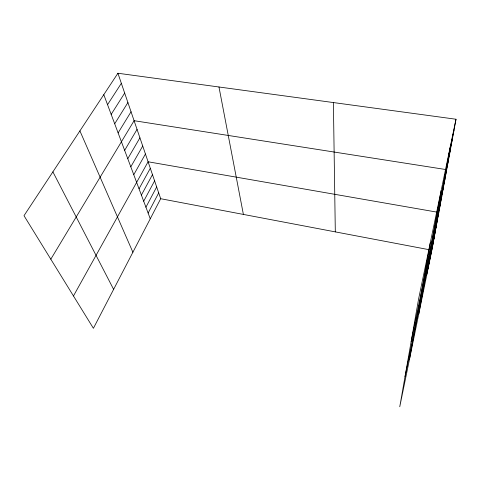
<?xml version="1.0" encoding="UTF-8"?>
<svg xmlns="http://www.w3.org/2000/svg" width="480" height="480" viewBox="0 0 480 480"><rect width="100%" height="100%" fill="white"/><g stroke="black" fill="none" stroke-linecap="round" stroke-linejoin="round"><path stroke-width="0.72" d="M409.512 359.148L430.362 242.424M418.722 314.202L441.138 190.65M426.936 274.098L450.516 145.578M456 119.238L431.826 250.218L399.762 406.758L418.632 298.8L456 119.238L117.912 73.242L24 215.7L93.402 328.302L160.686 198.714L117.912 73.242M435.144 229.362L440.28 204.42M405.024 376.632L438.798 212.448L148.092 161.778L73.47 295.962M432.498 243.768L437.562 219.15M431.328 250.152L436.356 225.678M430.188 256.368L435.18 232.044M429.078 262.428L434.034 238.254M427.992 268.338L432.918 244.308M446.676 166.518L452.082 140.46M444.852 176.442L450.228 150.528M443.1 186.018L448.428 160.26M411.156 341.55L446.694 169.674L134.088 120.696L50.814 259.206M439.758 204.222L445.014 178.782M438.168 212.874L443.382 187.602M436.632 221.25L441.81 196.14M448.56 156.24L454.008 130.032M148.122 213.054L158.7 192.894M145.926 207.198L156.672 186.948M143.682 201.204L154.602 180.864M141.39 195.078L152.478 174.648M139.038 188.802L150.312 168.288M133.764 174.708L145.446 154.008M130.812 166.824L142.722 146.028M127.77 158.706L139.926 137.82M124.644 150.36L137.052 129.378M118.11 132.906L131.046 111.762M114.696 123.78L127.908 102.558M111.174 114.378L124.674 93.078M107.538 104.676L121.35 83.31M160.686 198.714L429.054 249.69M52.896 171.87L113.616 289.374M79.908 130.896L132.894 252.246M103.794 94.668L150.264 218.784M218.97 86.988L243.39 214.428M333.39 102.558L335.31 231.888"/></g></svg>
